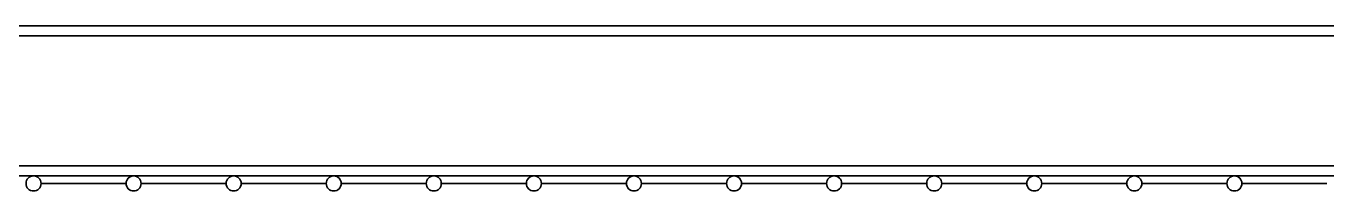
# Model space of a CAD drawing. Header units: millimetres. Extents: x 0 to 420, y 0 to 297.
# Drawn here: x 88.578 to 91.178, y 151.579 to 151.909 of the extents above; entities that cross this region are included whole.
import ezdxf

# ---------------------------------------------------------------- set-up
doc = ezdxf.new("R2010")
doc.units = ezdxf.units.MM

msp = doc.modelspace()

# ---------------------------------------------------------------- linework, layer by layer
at = {"color": 7, "linetype": 'Continuous', "lineweight": 35}
for p, q in [((95.5932, 151.9086), (86.9932, 151.9086)), ((95.5932, 151.8886), (86.9932, 151.8886)), ((95.5932, 151.6286), (86.9932, 151.6286)), ((95.5932, 151.6086), (86.9932, 151.6086)), ((88.6082, 151.5936), (88.7782, 151.5936)), ((88.8082, 151.5936), (88.9782, 151.5936)), ((89.0082, 151.5936), (89.1782, 151.5936)), ((89.2082, 151.5936), (89.3782, 151.5936)), ((89.4082, 151.5936), (89.5782, 151.5936)), ((89.6082, 151.5936), (89.7782, 151.5936)), ((89.8082, 151.5936), (89.9782, 151.5936)), ((90.0082, 151.5936), (90.1782, 151.5936)), ((90.2082, 151.5936), (90.3782, 151.5936)), ((90.4082, 151.5936), (90.5782, 151.5936)), ((90.6082, 151.5936), (90.7782, 151.5936)), ((90.8082, 151.5936), (90.9782, 151.5936)), ((91.0082, 151.5936), (91.1782, 151.5936))]:
    msp.add_line(p, q, dxfattribs=at)
for centre in [(88.5932, 151.5936), (88.7932, 151.5936), (88.9932, 151.5936), (89.1932, 151.5936), (89.3932, 151.5936), (89.5932, 151.5936), (89.7932, 151.5936), (89.9932, 151.5936), (90.1932, 151.5936), (90.3932, 151.5936), (90.5932, 151.5936), (90.7932, 151.5936), (90.9932, 151.5936)]:
    msp.add_circle(centre, 0.015, dxfattribs=at)

doc.saveas('drawing.dxf')
